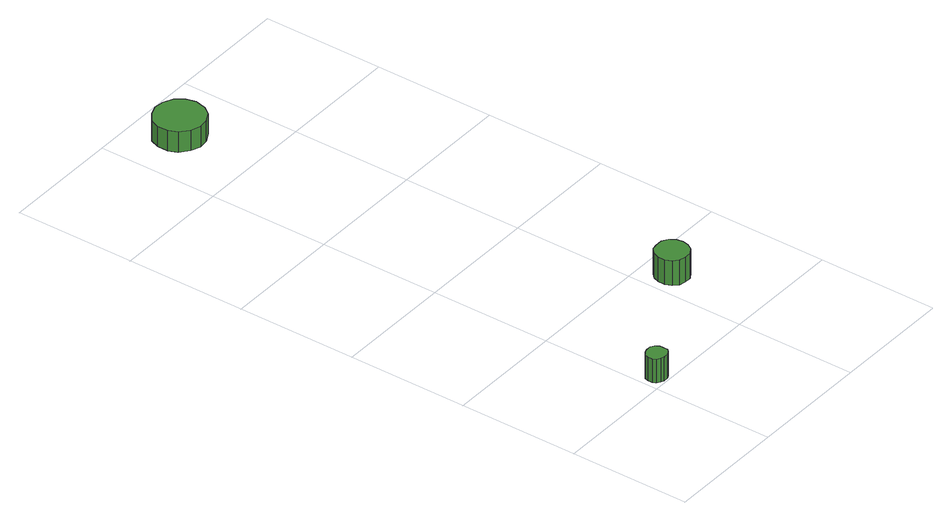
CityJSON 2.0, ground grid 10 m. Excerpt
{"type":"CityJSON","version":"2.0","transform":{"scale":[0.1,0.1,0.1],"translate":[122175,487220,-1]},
"CityObjects":{
"tree1":{"type":"SolitaryVegetationObject","attributes":{"function":"something"},"geometry":[{"type":"MultiSurface","lod":"1","boundaries":[[[0,1,2,3,4,5,6,7,8,9,10,11,12,13,14]],[[15,16,17,18,19,20,21,22,23,24,25,26,27,28,29]],[[0,29,28,1]],[[1,28,27,2]],[[2,27,26,3]],[[3,26,25,4]],[[4,25,24,5]],[[5,24,23,6]],[[6,23,22,7]],[[7,22,21,8]],[[8,21,20,9]],[[9,20,19,10]],[[10,19,18,11]],[[11,18,17,12]],[[12,17,16,13]],[[13,16,15,14]],[[14,15,29,0]]]}]},
"tree2":{"type":"SolitaryVegetationObject","attributes":{"function":"something"},"geometry":[{"type":"MultiSurface","lod":"1","boundaries":[[[30,31,32,33,34,35,36,37,38,39,40,41,42,43,44]],[[45,46,47,48,49,50,51,52,53,54,55,56,57,58,59]],[[30,59,58,31]],[[31,58,57,32]],[[32,57,56,33]],[[33,56,55,34]],[[34,55,54,35]],[[35,54,53,36]],[[36,53,52,37]],[[37,52,51,38]],[[38,51,50,39]],[[39,50,49,40]],[[40,49,48,41]],[[41,48,47,42]],[[42,47,46,43]],[[43,46,45,44]],[[44,45,59,30]]]}]},
"tree3":{"type":"SolitaryVegetationObject","attributes":{"function":"something"},"geometry":[{"type":"MultiSurface","lod":"1","boundaries":[[[60,61,62,63,64,65,66,67,68,69,70,71,72,73,74]],[[75,76,77,78,79,80,81,82,83,84,85,86,87,88,89]],[[60,89,88,61]],[[61,88,87,62]],[[62,87,86,63]],[[63,86,85,64]],[[64,85,84,65]],[[65,84,83,66]],[[66,83,82,67]],[[67,82,81,68]],[[68,81,80,69]],[[69,80,79,70]],[[70,79,78,71]],[[71,78,77,72]],[[72,77,76,73]],[[73,76,75,74]],[[74,75,89,60]]]}]}
},
"vertices":[
[20,9,29],[20,12,29],[18,15,29],[15,17,29],[11,17,29],[8,16,29],[5,14,29],[4,11,29],[4,7,29],[5,4,29],[8,2,29],[11,1,29],[15,1,29],[18,3,29],[20,5,29],[20,5,8],[18,3,8],[15,1,8],[11,1,8],[8,2,8],[5,4,8],[4,7,8],[4,11,8],[5,14,8],[8,16,8],[11,17,8],[15,17,8],[18,15,8],[20,12,8],[20,9,8],
[134,76,29],[133,81,29],[130,86,29],[125,89,29],[119,89,29],[114,88,29],[110,84,29],[108,79,29],[108,73,29],[110,68,29],[114,64,29],[119,63,29],[125,63,29],[130,66,29],[133,71,29],[133,71,7],[130,66,7],[125,63,7],[119,63,7],[114,64,7],[110,68,7],[108,73,7],[108,79,7],[110,84,7],[114,88,7],[119,89,7],[125,89,7],[130,86,7],[133,81,7],[134,76,7],
[66,464,26],[64,472,26],[59,479,26],[51,483,26],[43,484,26],[35,481,26],[28,476,26],[25,468,26],[25,459,26],[28,452,26],[35,446,26],[43,443,26],[51,444,26],[59,448,26],[64,455,26],[64,455,8],[59,448,8],[51,444,8],[43,443,8],[35,446,8],[28,452,8],[25,459,8],[25,468,8],[28,476,8],[35,481,8],[43,484,8],[51,483,8],[59,479,8],[64,472,8],[66,464,8]
]}
